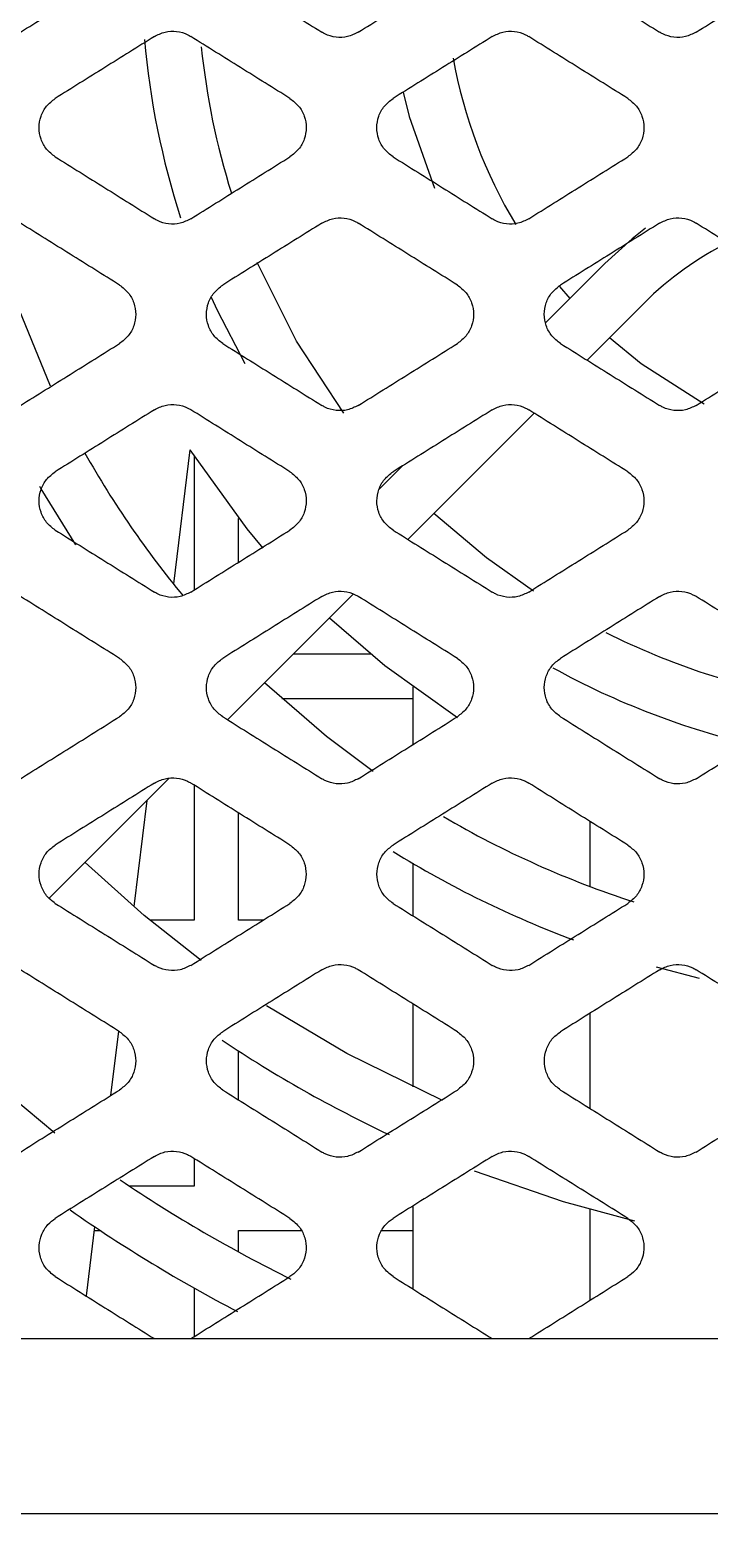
# Model space of a CAD drawing. Header units: millimetres. Extents: x 11355 to 11505, y 8083 to 8171.
# Drawn here: x 11368.663 to 11369.466, y 8087.563 to 8089.317 of the extents above; entities that cross this region are included whole.
import ezdxf

# ---------------------------------------------------------------- set-up
doc = ezdxf.new("R2010")
doc.units = ezdxf.units.MM
doc.layers.add('UPS', color=7, linetype='Continuous')

# ---------------------------------------------------------------- blocks, each defined once
blk = doc.blocks.new('UPS - 2.2kVA (APC SRT2200RMXLI-NC)')
at = {"linetype": 'Continuous'}
for p, q in [((2324.5437, 1374.7119), (2324.4739, 1374.6421)), ((2324.5026, 1374.6708), (2324.4905, 1374.6848)), ((2324.5229, 1374.5977), (2324.5903, 1374.6652)), ((2324.3109, 1374.3858), (2324.4602, 1374.535)), ((2324.0531, 1374.4917), (2324.0337, 1374.3332)), ((2324.0582, 1374.4838), (2324.0582, 1374.3261)), ((2324.3047, 1374.4729), (2324.2765, 1374.4447)), ((2324.1106, 1374.3588), (2324.1106, 1374.4107)), ((2324.0977, 1374.1725), (2324.2463, 1374.3211)), ((2324.267, 1374.25), (2324.1751, 1374.25)), ((2324.1618, 1374.1976), (2324.3166, 1374.1976)), ((2324.3166, 1374.2114), (2324.3166, 1374.1432)), ((2323.8869, 1373.9618), (2324.0283, 1374.1032)), ((2324.0582, 1374.0952), (2324.0582, 1373.9357)), ((2324.0022, 1374.0771), (2323.9869, 1373.9518)), ((2324.1106, 1373.9357), (2324.1106, 1374.0625)), ((2324.5261, 1374.0525), (2324.5261, 1373.9756)), ((2324.3166, 1374.0029), (2324.3166, 1373.941)), ((2324.0582, 1373.9357), (2324.0059, 1373.9357)), ((2324.1397, 1373.9357), (2324.1106, 1373.9357)), ((2324.6044, 1373.8804), (2324.6553, 1373.8672)), ((2324.3166, 1373.8369), (2324.3166, 1373.7385)), ((2324.5261, 1373.8256), (2324.5261, 1373.7132)), ((2323.9688, 1373.8046), (2323.9594, 1373.7283)), ((2324.1106, 1373.7232), (2324.1106, 1373.781)), ((2324.0582, 1373.6539), (2324.0582, 1373.6214)), ((2324.0582, 1373.6214), (2323.9815, 1373.6214)), ((2324.3166, 1373.5977), (2324.3166, 1373.4998)), ((2324.5261, 1373.5939), (2324.5261, 1373.4863)), ((2323.9404, 1373.5733), (2323.9303, 1373.4915)), ((2323.9399, 1373.569), (2323.9468, 1373.569)), ((2324.1106, 1373.569), (2324.1846, 1373.569)), ((2324.1106, 1373.5435), (2324.1106, 1373.569)), ((2324.2804, 1373.569), (2324.3166, 1373.569)), ((2324.0582, 1373.5007), (2324.0582, 1373.4435)), ((2314.4138, 1373.4411), (2327.7323, 1373.4411)), ((2314.2272, 1373.2344), (2331.6738, 1373.2344))]:
    blk.add_line(p, q, dxfattribs=at)
at = {"linetype": 'Continuous', "flags": 128}
for points in [[(2324.3052, 1374.9147), (2324.3125, 1374.8857), (2324.3422, 1374.801)], [(2323.8882, 1374.5668), (2323.8441, 1374.675), (2323.8171, 1374.7631)], [(2324.5919, 1374.7536), (2324.5761, 1374.7412), (2324.5437, 1374.7119)], [(2324.235, 1374.5352), (2324.179, 1374.6202), (2324.1325, 1374.7131)], [(2324.0784, 1374.6723), (2324.0855, 1374.6569), (2324.1182, 1374.5937)], [(2324.6611, 1374.5458), (2324.5869, 1374.5932), (2324.5492, 1374.6241)], [(2324.0531, 1374.4917), (2324.1204, 1374.3984), (2324.1393, 1374.3756)], [(2323.8752, 1374.4488), (2323.8769, 1374.4458), (2323.918, 1374.3796)], [(2324.4593, 1374.3247), (2324.4037, 1374.364), (2324.3416, 1374.4165)], [(2324.2182, 1374.293), (2324.2835, 1374.2366), (2324.3695, 1374.1751)], [(2324.27, 1374.1113), (2324.2145, 1374.153), (2324.1415, 1374.2163)], [(2324.0665, 1373.8881), (2323.9992, 1373.9413), (2323.9292, 1374.004)], [(2324.3517, 1373.7227), (2324.2388, 1373.7779), (2324.1436, 1373.8346)], [(2323.8934, 1373.684), (2323.7742, 1373.7832), (2323.7402, 1373.8151)], [(2324.3891, 1373.6393), (2324.4943, 1373.6031), (2324.5789, 1373.5801)]]:
    blk.add_lwpolyline(points, dxfattribs=at)
at = {"linetype": 'Continuous'}
for centre, radius, start, end in [((2324.9353, 1375.0568), 0.9392, 184.8939, 198.0249), ((2324.9353, 1375.0568), 0.8732, 185.8287, 197.4307), ((2324.9353, 1375.0568), 0.5799, 190.1377, 211.0245), ((2324.8586, 1374.3969), 0.3795, 116.2821, 135), ((2324.9353, 1375.0568), 1.1561, 209.486, 219.6509), ((2324.9353, 1375.0568), 0.8732, 243.4558, 260.1403), ((2324.9353, 1375.0568), 0.9392, 241.1528, 256.8552), ((2324.9353, 1375.0568), 1.1561, 239.7486, 252.0017), ((2324.9353, 1375.0568), 1.2221, 238.312, 249.4744), ((2324.9353, 1375.0568), 1.5191, 236.2424, 244.8049), ((2324.9353, 1375.0568), 1.7234, 235.9603, 243.7315), ((2324.9353, 1375.0568), 1.7862, 235.0273, 242.4641)]:
    blk.add_arc(centre, radius, start, end, dxfattribs=at)
for points, knots in [([(2323.8528, 1374.9855), (2323.8625, 1374.9916), (2323.8821, 1375.0038), (2323.9211, 1375.0282), (2323.9504, 1375.0465), (2323.97, 1375.0587)], [0, 0, 0, 0, 0.250007, 0.500014, 1, 1, 1, 1]), ([(2324.0919, 1375.0587), (2324.1016, 1375.0526), (2324.1212, 1375.0404), (2324.1602, 1375.016), (2324.1895, 1374.9977), (2324.2091, 1374.9855)], [0, 0, 0, 0, 0.250007, 0.500014, 1, 1, 1, 1]), ([(2324.2522, 1374.9855), (2324.262, 1374.9916), (2324.2815, 1375.0038), (2324.3206, 1375.0282), (2324.3499, 1375.0465), (2324.3694, 1375.0587)], [0, 0, 0, 0, 0.250007, 0.500014, 1, 1, 1, 1]), ([(2324.4913, 1375.0587), (2324.5011, 1375.0526), (2324.5206, 1375.0404), (2324.5597, 1375.016), (2324.589, 1374.9977), (2324.6085, 1374.9855)], [0, 0, 0, 0, 0.250007, 0.5000141, 1, 1, 1, 1]), ([(2324.6517, 1374.9855), (2324.6615, 1374.9916), (2324.681, 1375.0038), (2324.7201, 1375.0282), (2324.7494, 1375.0465), (2324.7689, 1375.0587)], [0, 0, 0, 0, 0.250007, 0.500014, 1, 1, 1, 1]), ([(2324.0111, 1374.9803), (2324.0152, 1374.9824), (2324.0235, 1374.9865), (2324.0375, 1374.987), (2324.0479, 1374.9841), (2324.053, 1374.9811), (2324.0542, 1374.9803)], [0, 0, 0, 0, 0.302278, 0.604509, 0.906999, 1, 1, 1, 1]), ([(2324.2522, 1374.9855), (2324.2481, 1374.9834), (2324.2398, 1374.9794), (2324.2258, 1374.9789), (2324.2155, 1374.9818), (2324.2103, 1374.9848), (2324.2091, 1374.9855)], [0, 0, 0, 0, 0.302278, 0.604509, 0.906999, 1, 1, 1, 1]), ([(2324.4106, 1374.9803), (2324.4147, 1374.9824), (2324.4229, 1374.9865), (2324.437, 1374.987), (2324.4473, 1374.9841), (2324.4525, 1374.9811), (2324.4537, 1374.9803)], [0, 0, 0, 0, 0.302278, 0.604509, 0.906999, 1, 1, 1, 1]), ([(2324.6517, 1374.9855), (2324.6476, 1374.9834), (2324.6393, 1374.9794), (2324.6253, 1374.9789), (2324.6149, 1374.9818), (2324.6098, 1374.9848), (2324.6085, 1374.9855)], [0, 0, 0, 0, 0.302278, 0.604509, 0.906999, 1, 1, 1, 1]), ([(2324.0111, 1374.9803), (2324.0013, 1374.9742), (2323.9818, 1374.962), (2323.9427, 1374.9376), (2323.9134, 1374.9193), (2323.8939, 1374.9071)], [0, 0, 0, 0, 0.250007, 0.500014, 1, 1, 1, 1]), ([(2324.1714, 1374.9071), (2324.1617, 1374.9132), (2324.1421, 1374.9254), (2324.1031, 1374.9498), (2324.0738, 1374.9681), (2324.0542, 1374.9803)], [0, 0, 0, 0, 0.250007, 0.500014, 1, 1, 1, 1]), ([(2324.4106, 1374.9803), (2324.4008, 1374.9742), (2324.3813, 1374.962), (2324.3422, 1374.9376), (2324.3129, 1374.9193), (2324.2934, 1374.9071)], [0, 0, 0, 0, 0.250007, 0.500014, 1, 1, 1, 1]), ([(2324.5709, 1374.9071), (2324.5611, 1374.9132), (2324.5416, 1374.9254), (2324.5025, 1374.9498), (2324.4732, 1374.9681), (2324.4537, 1374.9803)], [0, 0, 0, 0, 0.250007, 0.500014, 1, 1, 1, 1]), ([(2323.8939, 1374.8381), (2323.8903, 1374.8409), (2323.883, 1374.8465), (2323.8764, 1374.8589), (2323.874, 1374.8726), (2323.8764, 1374.8863), (2323.883, 1374.8987), (2323.8903, 1374.9043), (2323.8939, 1374.9071)], [0, 0, 0, 0, 0.166756, 0.333498, 0.500568, 0.667011, 0.833425, 1, 1, 1, 1]), ([(2324.1714, 1374.9071), (2324.1751, 1374.9043), (2324.1824, 1374.8987), (2324.189, 1374.8863), (2324.1914, 1374.8726), (2324.189, 1374.8589), (2324.1824, 1374.8465), (2324.1751, 1374.8409), (2324.1714, 1374.8381)], [0, 0, 0, 0, 0.166752, 0.33349, 0.500555, 0.666994, 0.833411, 1, 1, 1, 1]), ([(2324.2934, 1374.8381), (2324.2897, 1374.8409), (2324.2824, 1374.8465), (2324.2758, 1374.8589), (2324.2734, 1374.8726), (2324.2758, 1374.8863), (2324.2824, 1374.8987), (2324.2897, 1374.9043), (2324.2934, 1374.9071)], [0, 0, 0, 0, 0.166756, 0.333498, 0.500568, 0.667011, 0.833425, 1, 1, 1, 1]), ([(2324.5709, 1374.9071), (2324.5745, 1374.9043), (2324.5818, 1374.8987), (2324.5884, 1374.8863), (2324.5908, 1374.8726), (2324.5884, 1374.8589), (2324.5818, 1374.8465), (2324.5745, 1374.8409), (2324.5709, 1374.8381)], [0, 0, 0, 0, 0.166752, 0.33349, 0.500555, 0.666994, 0.833411, 1, 1, 1, 1]), ([(2323.8939, 1374.8381), (2323.9037, 1374.832), (2323.9232, 1374.8198), (2323.9623, 1374.7954), (2323.9916, 1374.7771), (2324.0111, 1374.7648)], [0, 0, 0, 0, 0.250012, 0.500023, 1, 1, 1, 1]), ([(2324.0542, 1374.7648), (2324.064, 1374.771), (2324.0835, 1374.7832), (2324.1226, 1374.8076), (2324.1519, 1374.8259), (2324.1714, 1374.8381)], [0, 0, 0, 0, 0.250012, 0.500023, 1, 1, 1, 1]), ([(2324.2934, 1374.8381), (2324.3031, 1374.832), (2324.3227, 1374.8198), (2324.3617, 1374.7954), (2324.391, 1374.7771), (2324.4106, 1374.7648)], [0, 0, 0, 0, 0.250012, 0.500023, 1, 1, 1, 1]), ([(2324.4537, 1374.7648), (2324.4635, 1374.771), (2324.483, 1374.7832), (2324.5221, 1374.8076), (2324.5514, 1374.8259), (2324.5709, 1374.8381)], [0, 0, 0, 0, 0.250012, 0.500023, 1, 1, 1, 1]), ([(2323.97, 1374.6865), (2323.9602, 1374.6926), (2323.9407, 1374.7048), (2323.9016, 1374.7292), (2323.8723, 1374.7475), (2323.8528, 1374.7597)], [0, 0, 0, 0, 0.250012, 0.500024, 1, 1, 1, 1]), ([(2324.0542, 1374.7648), (2324.0501, 1374.7628), (2324.0419, 1374.7587), (2324.0278, 1374.7582), (2324.0175, 1374.7611), (2324.0123, 1374.7641), (2324.0111, 1374.7648)], [0, 0, 0, 0, 0.30226, 0.604473, 0.906935, 1, 1, 1, 1]), ([(2324.2091, 1374.7597), (2324.1993, 1374.7536), (2324.1798, 1374.7414), (2324.1407, 1374.717), (2324.1114, 1374.6987), (2324.0919, 1374.6865)], [0, 0, 0, 0, 0.250012, 0.500024, 1, 1, 1, 1]), ([(2324.2091, 1374.7597), (2324.2132, 1374.7617), (2324.2215, 1374.7658), (2324.2355, 1374.7663), (2324.2458, 1374.7634), (2324.251, 1374.7604), (2324.2522, 1374.7597)], [0, 0, 0, 0, 0.30225, 0.604453, 0.906909, 1, 1, 1, 1]), ([(2324.3694, 1374.6865), (2324.3597, 1374.6926), (2324.3401, 1374.7048), (2324.3011, 1374.7292), (2324.2718, 1374.7475), (2324.2522, 1374.7597)], [0, 0, 0, 0, 0.250012, 0.500024, 1, 1, 1, 1]), ([(2324.4537, 1374.7648), (2324.4496, 1374.7628), (2324.4413, 1374.7587), (2324.4273, 1374.7582), (2324.4169, 1374.7611), (2324.4118, 1374.7641), (2324.4106, 1374.7648)], [0, 0, 0, 0, 0.30226, 0.604473, 0.906935, 1, 1, 1, 1]), ([(2324.6085, 1374.7597), (2324.5988, 1374.7536), (2324.5792, 1374.7414), (2324.5402, 1374.717), (2324.5109, 1374.6987), (2324.4913, 1374.6865)], [0, 0, 0, 0, 0.250012, 0.500024, 1, 1, 1, 1]), ([(2324.6085, 1374.7597), (2324.6127, 1374.7617), (2324.6209, 1374.7658), (2324.635, 1374.7663), (2324.6453, 1374.7634), (2324.6505, 1374.7604), (2324.6517, 1374.7597)], [0, 0, 0, 0, 0.30225, 0.604453, 0.906909, 1, 1, 1, 1]), ([(2324.7689, 1374.6865), (2324.7591, 1374.6926), (2324.7396, 1374.7048), (2324.7005, 1374.7292), (2324.6712, 1374.7475), (2324.6517, 1374.7597)], [0, 0, 0, 0, 0.250012, 0.500024, 1, 1, 1, 1]), ([(2323.97, 1374.6865), (2323.9736, 1374.6836), (2323.9809, 1374.678), (2323.9875, 1374.6656), (2323.9899, 1374.6519), (2323.9875, 1374.6382), (2323.9809, 1374.6259), (2323.9736, 1374.6203), (2323.97, 1374.6174)], [0, 0, 0, 0, 0.166759, 0.333504, 0.500579, 0.667052, 0.833509, 1, 1, 1, 1]), ([(2324.0919, 1374.6174), (2324.0882, 1374.6203), (2324.0809, 1374.6259), (2324.0743, 1374.6383), (2324.072, 1374.652), (2324.0744, 1374.6657), (2324.081, 1374.678), (2324.0882, 1374.6837), (2324.0919, 1374.6865)], [0, 0, 0, 0, 0.166771, 0.333527, 0.50062, 0.667102, 0.833551, 1, 1, 1, 1]), ([(2324.3694, 1374.6865), (2324.3731, 1374.6836), (2324.3804, 1374.678), (2324.387, 1374.6656), (2324.3893, 1374.6519), (2324.3869, 1374.6382), (2324.3803, 1374.6259), (2324.3731, 1374.6203), (2324.3694, 1374.6174)], [0, 0, 0, 0, 0.166759, 0.333504, 0.500579, 0.667052, 0.833509, 1, 1, 1, 1]), ([(2324.4913, 1374.6174), (2324.4877, 1374.6203), (2324.4804, 1374.6259), (2324.4738, 1374.6383), (2324.4714, 1374.652), (2324.4738, 1374.6657), (2324.4804, 1374.678), (2324.4877, 1374.6837), (2324.4913, 1374.6865)], [0, 0, 0, 0, 0.166771, 0.333527, 0.50062, 0.667102, 0.833551, 1, 1, 1, 1]), ([(2323.8527, 1374.5442), (2323.8625, 1374.5503), (2323.8821, 1374.5625), (2323.9211, 1374.5869), (2323.9504, 1374.6052), (2323.97, 1374.6174)], [0, 0, 0, 0, 0.250018, 0.500036, 1, 1, 1, 1]), ([(2324.0919, 1374.6174), (2324.1016, 1374.6113), (2324.1212, 1374.5991), (2324.1603, 1374.5747), (2324.1895, 1374.5564), (2324.2091, 1374.5442)], [0, 0, 0, 0, 0.250018, 0.500036, 1, 1, 1, 1]), ([(2324.2522, 1374.5442), (2324.262, 1374.5503), (2324.2815, 1374.5625), (2324.3206, 1374.5869), (2324.3499, 1374.6052), (2324.3694, 1374.6174)], [0, 0, 0, 0, 0.2500181, 0.5000362, 1, 1, 1, 1]), ([(2324.4913, 1374.6174), (2324.5011, 1374.6113), (2324.5207, 1374.5991), (2324.5597, 1374.5747), (2324.589, 1374.5564), (2324.6085, 1374.5442)], [0, 0, 0, 0, 0.250018, 0.500036, 1, 1, 1, 1]), ([(2324.6517, 1374.5442), (2324.6615, 1374.5503), (2324.681, 1374.5625), (2324.7201, 1374.5869), (2324.7494, 1374.6052), (2324.7689, 1374.6174)], [0, 0, 0, 0, 0.2500181, 0.5000362, 1, 1, 1, 1]), ([(2324.0111, 1374.5391), (2324.0152, 1374.5411), (2324.0235, 1374.5452), (2324.0375, 1374.5457), (2324.0479, 1374.5428), (2324.053, 1374.5398), (2324.0542, 1374.5391)], [0, 0, 0, 0, 0.302168, 0.604292, 0.906654, 1, 1, 1, 1]), ([(2324.4106, 1374.5391), (2324.4147, 1374.5411), (2324.4229, 1374.5452), (2324.437, 1374.5457), (2324.4473, 1374.5428), (2324.4525, 1374.5398), (2324.4537, 1374.5391)], [0, 0, 0, 0, 0.302168, 0.604292, 0.906654, 1, 1, 1, 1]), ([(2324.0111, 1374.5391), (2324.0013, 1374.5329), (2323.9818, 1374.5207), (2323.9427, 1374.4963), (2323.9134, 1374.478), (2323.8939, 1374.4658)], [0, 0, 0, 0, 0.250017, 0.500035, 1, 1, 1, 1]), ([(2324.1714, 1374.4658), (2324.1617, 1374.4719), (2324.1421, 1374.4841), (2324.1031, 1374.5085), (2324.0738, 1374.5268), (2324.0542, 1374.5391)], [0, 0, 0, 0, 0.2500175, 0.5000349, 1, 1, 1, 1]), ([(2324.2522, 1374.5442), (2324.2481, 1374.5422), (2324.2398, 1374.5381), (2324.2258, 1374.5376), (2324.2155, 1374.5405), (2324.2103, 1374.5435), (2324.2091, 1374.5442)], [0, 0, 0, 0, 0.3021915, 0.6043381, 0.9067109, 1, 1, 1, 1]), ([(2324.4106, 1374.5391), (2324.4008, 1374.5329), (2324.3813, 1374.5207), (2324.3422, 1374.4963), (2324.3129, 1374.478), (2324.2934, 1374.4658)], [0, 0, 0, 0, 0.250017, 0.500035, 1, 1, 1, 1]), ([(2324.5709, 1374.4658), (2324.5611, 1374.4719), (2324.5416, 1374.4841), (2324.5025, 1374.5085), (2324.4732, 1374.5268), (2324.4537, 1374.5391)], [0, 0, 0, 0, 0.250017, 0.500035, 1, 1, 1, 1]), ([(2324.6517, 1374.5442), (2324.6476, 1374.5422), (2324.6393, 1374.5381), (2324.6253, 1374.5376), (2324.6149, 1374.5405), (2324.6098, 1374.5435), (2324.6085, 1374.5442)], [0, 0, 0, 0, 0.302191, 0.604338, 0.906711, 1, 1, 1, 1]), ([(2323.8939, 1374.3968), (2323.8903, 1374.3996), (2323.883, 1374.4052), (2323.8764, 1374.4177), (2323.874, 1374.4313), (2323.8764, 1374.445), (2323.883, 1374.4574), (2323.8903, 1374.463), (2323.8939, 1374.4658)], [0, 0, 0, 0, 0.166798, 0.333579, 0.500711, 0.66727, 0.83379, 1, 1, 1, 1]), ([(2324.1714, 1374.4658), (2324.1751, 1374.463), (2324.1824, 1374.4574), (2324.189, 1374.445), (2324.1914, 1374.4313), (2324.189, 1374.4176), (2324.1823, 1374.4052), (2324.1751, 1374.3996), (2324.1714, 1374.3968)], [0, 0, 0, 0, 0.166779, 0.33354, 0.500644, 0.667187, 0.83372, 1, 1, 1, 1]), ([(2324.2934, 1374.3968), (2324.2897, 1374.3996), (2324.2824, 1374.4052), (2324.2758, 1374.4177), (2324.2734, 1374.4313), (2324.2759, 1374.445), (2324.2825, 1374.4574), (2324.2897, 1374.463), (2324.2934, 1374.4658)], [0, 0, 0, 0, 0.166798, 0.333579, 0.500711, 0.66727, 0.83379, 1, 1, 1, 1]), ([(2324.5709, 1374.4658), (2324.5745, 1374.463), (2324.5818, 1374.4574), (2324.5884, 1374.445), (2324.5908, 1374.4313), (2324.5884, 1374.4176), (2324.5818, 1374.4052), (2324.5745, 1374.3996), (2324.5709, 1374.3968)], [0, 0, 0, 0, 0.166779, 0.33354, 0.500644, 0.667187, 0.83372, 1, 1, 1, 1]), ([(2323.8939, 1374.3968), (2323.9037, 1374.3907), (2323.9232, 1374.3785), (2323.9623, 1374.3541), (2323.9916, 1374.3358), (2324.0111, 1374.3236)], [0, 0, 0, 0, 0.250025, 0.50005, 1, 1, 1, 1]), ([(2324.0542, 1374.3236), (2324.064, 1374.3297), (2324.0835, 1374.3419), (2324.1226, 1374.3663), (2324.1519, 1374.3846), (2324.1714, 1374.3968)], [0, 0, 0, 0, 0.250025, 0.50005, 1, 1, 1, 1]), ([(2324.2934, 1374.3968), (2324.3031, 1374.3907), (2324.3227, 1374.3785), (2324.3617, 1374.3541), (2324.391, 1374.3358), (2324.4106, 1374.3236)], [0, 0, 0, 0, 0.2500248, 0.5000497, 1, 1, 1, 1]), ([(2324.4537, 1374.3236), (2324.4635, 1374.3297), (2324.483, 1374.3419), (2324.5221, 1374.3663), (2324.5514, 1374.3846), (2324.5709, 1374.3968)], [0, 0, 0, 0, 0.250025, 0.50005, 1, 1, 1, 1]), ([(2323.9699, 1374.2452), (2323.9602, 1374.2513), (2323.9406, 1374.2635), (2323.9016, 1374.2879), (2323.8723, 1374.3062), (2323.8527, 1374.3184)], [0, 0, 0, 0, 0.2500231, 0.5000461, 1, 1, 1, 1]), ([(2324.0542, 1374.3236), (2324.0501, 1374.3215), (2324.0419, 1374.3174), (2324.0278, 1374.3169), (2324.0175, 1374.3198), (2324.0123, 1374.3229), (2324.0111, 1374.3236)], [0, 0, 0, 0, 0.302062, 0.604081, 0.906304, 1, 1, 1, 1]), ([(2324.2091, 1374.3184), (2324.1993, 1374.3123), (2324.1798, 1374.3001), (2324.1407, 1374.2757), (2324.1114, 1374.2574), (2324.0919, 1374.2452)], [0, 0, 0, 0, 0.250023, 0.500046, 1, 1, 1, 1]), ([(2324.2091, 1374.3184), (2324.2132, 1374.3204), (2324.2215, 1374.3245), (2324.2355, 1374.325), (2324.2458, 1374.3221), (2324.251, 1374.3191), (2324.2522, 1374.3184)], [0, 0, 0, 0, 0.302018, 0.603993, 0.906199, 1, 1, 1, 1]), ([(2324.3694, 1374.2452), (2324.3596, 1374.2513), (2324.3401, 1374.2635), (2324.301, 1374.2879), (2324.2717, 1374.3062), (2324.2522, 1374.3184)], [0, 0, 0, 0, 0.250023, 0.500046, 1, 1, 1, 1]), ([(2324.4537, 1374.3236), (2324.4496, 1374.3215), (2324.4413, 1374.3174), (2324.4273, 1374.3169), (2324.417, 1374.3198), (2324.4118, 1374.3229), (2324.4106, 1374.3236)], [0, 0, 0, 0, 0.302062, 0.604081, 0.906304, 1, 1, 1, 1]), ([(2324.6086, 1374.3184), (2324.5988, 1374.3123), (2324.5792, 1374.3001), (2324.5402, 1374.2757), (2324.5109, 1374.2574), (2324.4914, 1374.2452)], [0, 0, 0, 0, 0.250023, 0.500046, 1, 1, 1, 1]), ([(2324.6086, 1374.3184), (2324.6127, 1374.3204), (2324.6209, 1374.3245), (2324.6349, 1374.325), (2324.6453, 1374.3221), (2324.6505, 1374.3191), (2324.6517, 1374.3184)], [0, 0, 0, 0, 0.302018, 0.603993, 0.906199, 1, 1, 1, 1]), ([(2324.7689, 1374.2452), (2324.7591, 1374.2513), (2324.7396, 1374.2635), (2324.7005, 1374.2879), (2324.6712, 1374.3062), (2324.6517, 1374.3184)], [0, 0, 0, 0, 0.250023, 0.500046, 1, 1, 1, 1]), ([(2323.9699, 1374.2452), (2323.9736, 1374.2423), (2323.9809, 1374.2367), (2323.9875, 1374.2243), (2323.9899, 1374.2106), (2323.9875, 1374.1969), (2323.9808, 1374.1846), (2323.9736, 1374.179), (2323.9699, 1374.1762)], [0, 0, 0, 0, 0.166784, 0.333548, 0.500696, 0.667346, 0.833994, 1, 1, 1, 1]), ([(2324.0919, 1374.1762), (2324.0882, 1374.179), (2324.081, 1374.1846), (2324.0743, 1374.197), (2324.072, 1374.2107), (2324.0744, 1374.2244), (2324.081, 1374.2368), (2324.0883, 1374.2424), (2324.0919, 1374.2452)], [0, 0, 0, 0, 0.166811, 0.333603, 0.50079, 0.667462, 0.83409, 1, 1, 1, 1]), ([(2324.3694, 1374.2452), (2324.3731, 1374.2423), (2324.3803, 1374.2367), (2324.387, 1374.2243), (2324.3893, 1374.2106), (2324.3869, 1374.1969), (2324.3803, 1374.1846), (2324.373, 1374.179), (2324.3694, 1374.1762)], [0, 0, 0, 0, 0.166784, 0.333548, 0.500696, 0.667346, 0.833994, 1, 1, 1, 1]), ([(2324.4914, 1374.1762), (2324.4877, 1374.179), (2324.4804, 1374.1846), (2324.4738, 1374.197), (2324.4714, 1374.2107), (2324.4738, 1374.2244), (2324.4805, 1374.2368), (2324.4877, 1374.2424), (2324.4914, 1374.2452)], [0, 0, 0, 0, 0.166811, 0.333603, 0.50079, 0.667462, 0.83409, 1, 1, 1, 1]), ([(2323.8527, 1374.1029), (2323.8625, 1374.109), (2323.882, 1374.1212), (2323.9211, 1374.1456), (2323.9504, 1374.164), (2323.9699, 1374.1762)], [0, 0, 0, 0, 0.250032, 0.500063, 1, 1, 1, 1]), ([(2324.0919, 1374.1762), (2324.1017, 1374.1701), (2324.1212, 1374.1579), (2324.1603, 1374.1334), (2324.1896, 1374.1151), (2324.2091, 1374.1029)], [0, 0, 0, 0, 0.2500317, 0.5000634, 1, 1, 1, 1]), ([(2324.2522, 1374.1029), (2324.262, 1374.109), (2324.2815, 1374.1212), (2324.3206, 1374.1456), (2324.3499, 1374.164), (2324.3694, 1374.1762)], [0, 0, 0, 0, 0.250032, 0.500063, 1, 1, 1, 1]), ([(2324.4914, 1374.1762), (2324.5011, 1374.1701), (2324.5207, 1374.1579), (2324.5597, 1374.1334), (2324.589, 1374.1151), (2324.6086, 1374.1029)], [0, 0, 0, 0, 0.250032, 0.500063, 1, 1, 1, 1]), ([(2324.6517, 1374.1029), (2324.6614, 1374.109), (2324.681, 1374.1212), (2324.72, 1374.1456), (2324.7493, 1374.164), (2324.7689, 1374.1762)], [0, 0, 0, 0, 0.250032, 0.500063, 1, 1, 1, 1]), ([(2324.0111, 1374.0978), (2324.0013, 1374.0916), (2323.9818, 1374.0794), (2323.9427, 1374.055), (2323.9134, 1374.0367), (2323.8939, 1374.0245)], [0, 0, 0, 0, 0.2500288, 0.5000577, 1, 1, 1, 1]), ([(2324.0111, 1374.0978), (2324.0152, 1374.0998), (2324.0235, 1374.1039), (2324.0375, 1374.1044), (2324.0478, 1374.1015), (2324.053, 1374.0985), (2324.0542, 1374.0978)], [0, 0, 0, 0, 0.301781, 0.603523, 0.905512, 1, 1, 1, 1]), ([(2324.1714, 1374.0245), (2324.1617, 1374.0306), (2324.1421, 1374.0428), (2324.1031, 1374.0672), (2324.0738, 1374.0855), (2324.0542, 1374.0978)], [0, 0, 0, 0, 0.2500288, 0.5000577, 1, 1, 1, 1]), ([(2324.2522, 1374.1029), (2324.2481, 1374.1009), (2324.2399, 1374.0968), (2324.2258, 1374.0963), (2324.2155, 1374.0992), (2324.2103, 1374.1022), (2324.2091, 1374.1029)], [0, 0, 0, 0, 0.301855, 0.603671, 0.905682, 1, 1, 1, 1]), ([(2324.4106, 1374.0978), (2324.4008, 1374.0916), (2324.3813, 1374.0794), (2324.3422, 1374.055), (2324.3129, 1374.0367), (2324.2934, 1374.0245)], [0, 0, 0, 0, 0.250029, 0.500058, 1, 1, 1, 1]), ([(2324.4106, 1374.0978), (2324.4147, 1374.0998), (2324.4229, 1374.1039), (2324.4369, 1374.1044), (2324.4473, 1374.1015), (2324.4525, 1374.0985), (2324.4537, 1374.0978)], [0, 0, 0, 0, 0.301781, 0.603523, 0.905512, 1, 1, 1, 1]), ([(2324.5709, 1374.0245), (2324.5611, 1374.0306), (2324.5416, 1374.0428), (2324.5025, 1374.0672), (2324.4732, 1374.0855), (2324.4537, 1374.0978)], [0, 0, 0, 0, 0.2500288, 0.5000577, 1, 1, 1, 1]), ([(2324.6517, 1374.1029), (2324.6476, 1374.1009), (2324.6393, 1374.0968), (2324.6253, 1374.0963), (2324.615, 1374.0992), (2324.6098, 1374.1022), (2324.6086, 1374.1029)], [0, 0, 0, 0, 0.301855, 0.603671, 0.905682, 1, 1, 1, 1]), ([(2323.8939, 1373.9555), (2323.8903, 1373.9583), (2323.883, 1373.964), (2323.8764, 1373.9764), (2323.874, 1373.9901), (2323.8764, 1374.0038), (2323.883, 1374.0161), (2323.8903, 1374.0217), (2323.8939, 1374.0245)], [0, 0, 0, 0, 0.166786, 0.333549, 0.500809, 0.667629, 0.834405, 1, 1, 1, 1]), ([(2324.1714, 1374.0245), (2324.1751, 1374.0217), (2324.1824, 1374.0161), (2324.189, 1374.0037), (2324.1913, 1373.99), (2324.1889, 1373.9763), (2324.1823, 1373.9639), (2324.175, 1373.9583), (2324.1714, 1373.9555)], [0, 0, 0, 0, 0.166752, 0.333481, 0.500689, 0.667481, 0.834281, 1, 1, 1, 1]), ([(2324.2934, 1373.9555), (2324.2897, 1373.9583), (2324.2824, 1373.964), (2324.2758, 1373.9764), (2324.2735, 1373.9901), (2324.2759, 1374.0038), (2324.2825, 1374.0161), (2324.2898, 1374.0217), (2324.2934, 1374.0245)], [0, 0, 0, 0, 0.166786, 0.333549, 0.500809, 0.667629, 0.834405, 1, 1, 1, 1]), ([(2324.5709, 1374.0245), (2324.5745, 1374.0217), (2324.5818, 1374.0161), (2324.5884, 1374.0037), (2324.5908, 1373.99), (2324.5884, 1373.9763), (2324.5818, 1373.9639), (2324.5745, 1373.9583), (2324.5709, 1373.9555)], [0, 0, 0, 0, 0.166752, 0.333481, 0.500689, 0.667481, 0.834281, 1, 1, 1, 1]), ([(2323.8939, 1373.9555), (2323.9037, 1373.9494), (2323.9232, 1373.9372), (2323.9623, 1373.9128), (2323.9916, 1373.8945), (2324.0111, 1373.8823)], [0, 0, 0, 0, 0.250039, 0.500078, 1, 1, 1, 1]), ([(2324.0542, 1373.8823), (2324.064, 1373.8884), (2324.0835, 1373.9006), (2324.1226, 1373.925), (2324.1519, 1373.9433), (2324.1714, 1373.9555)], [0, 0, 0, 0, 0.2500388, 0.5000776, 1, 1, 1, 1]), ([(2324.2934, 1373.9555), (2324.3031, 1373.9494), (2324.3227, 1373.9372), (2324.3618, 1373.9128), (2324.391, 1373.8945), (2324.4106, 1373.8823)], [0, 0, 0, 0, 0.2500388, 0.5000776, 1, 1, 1, 1]), ([(2324.4537, 1373.8823), (2324.4635, 1373.8884), (2324.483, 1373.9006), (2324.5221, 1373.925), (2324.5514, 1373.9433), (2324.5709, 1373.9555)], [0, 0, 0, 0, 0.2500388, 0.5000776, 1, 1, 1, 1]), ([(2324.0542, 1373.8823), (2324.0501, 1373.8802), (2324.0419, 1373.8762), (2324.0279, 1373.8757), (2324.0175, 1373.8786), (2324.0124, 1373.8816), (2324.0111, 1373.8823)], [0, 0, 0, 0, 0.301554, 0.603073, 0.904812, 1, 1, 1, 1]), ([(2324.2091, 1373.8771), (2324.2132, 1373.8791), (2324.2214, 1373.8832), (2324.2354, 1373.8837), (2324.2458, 1373.8808), (2324.251, 1373.8778), (2324.2522, 1373.8771)], [0, 0, 0, 0, 0.301444, 0.602853, 0.904565, 1, 1, 1, 1]), ([(2324.4537, 1373.8823), (2324.4496, 1373.8802), (2324.4414, 1373.8762), (2324.4273, 1373.8757), (2324.417, 1373.8786), (2324.4118, 1373.8816), (2324.4106, 1373.8823)], [0, 0, 0, 0, 0.301554, 0.603073, 0.904812, 1, 1, 1, 1]), ([(2324.6086, 1373.8771), (2324.6127, 1373.8791), (2324.6209, 1373.8832), (2324.6349, 1373.8837), (2324.6452, 1373.8808), (2324.6504, 1373.8778), (2324.6517, 1373.8771)], [0, 0, 0, 0, 0.301444, 0.602853, 0.904565, 1, 1, 1, 1]), ([(2323.9699, 1373.8038), (2323.9602, 1373.81), (2323.9406, 1373.8222), (2323.9016, 1373.8466), (2323.8723, 1373.8649), (2323.8527, 1373.8771)], [0, 0, 0, 0, 0.250035, 0.50007, 1, 1, 1, 1]), ([(2324.2091, 1373.8771), (2324.1993, 1373.871), (2324.1798, 1373.8588), (2324.1407, 1373.8344), (2324.1114, 1373.8161), (2324.0919, 1373.8038)], [0, 0, 0, 0, 0.250035, 0.50007, 1, 1, 1, 1]), ([(2324.3694, 1373.8038), (2324.3596, 1373.81), (2324.3401, 1373.8222), (2324.301, 1373.8466), (2324.2717, 1373.8649), (2324.2522, 1373.8771)], [0, 0, 0, 0, 0.250035, 0.50007, 1, 1, 1, 1]), ([(2324.6086, 1373.8771), (2324.5988, 1373.871), (2324.5793, 1373.8588), (2324.5402, 1373.8344), (2324.5109, 1373.8161), (2324.4914, 1373.8038)], [0, 0, 0, 0, 0.250035, 0.50007, 1, 1, 1, 1]), ([(2324.7689, 1373.8038), (2324.7591, 1373.81), (2324.7396, 1373.8222), (2324.7005, 1373.8466), (2324.6712, 1373.8649), (2324.6517, 1373.8771)], [0, 0, 0, 0, 0.250035, 0.50007, 1, 1, 1, 1]), ([(2323.9699, 1373.8038), (2323.9736, 1373.801), (2323.9809, 1373.7954), (2323.9875, 1373.783), (2323.9898, 1373.7693), (2323.9874, 1373.7556), (2323.9808, 1373.7433), (2323.9736, 1373.7377), (2323.9699, 1373.7349)], [0, 0, 0, 0, 0.166659, 0.333291, 0.500575, 0.667547, 0.834537, 1, 1, 1, 1]), ([(2324.0919, 1373.7349), (2324.0883, 1373.7377), (2324.081, 1373.7433), (2324.0744, 1373.7557), (2324.072, 1373.7694), (2324.0744, 1373.7831), (2324.081, 1373.7955), (2324.0883, 1373.8011), (2324.0919, 1373.8038)], [0, 0, 0, 0, 0.1667, 0.333372, 0.500719, 0.667725, 0.834686, 1, 1, 1, 1]), ([(2324.3694, 1373.8038), (2324.373, 1373.801), (2324.3803, 1373.7954), (2324.3869, 1373.783), (2324.3893, 1373.7693), (2324.3869, 1373.7556), (2324.3803, 1373.7433), (2324.373, 1373.7377), (2324.3694, 1373.7349)], [0, 0, 0, 0, 0.166659, 0.333291, 0.500575, 0.667547, 0.834537, 1, 1, 1, 1]), ([(2324.4914, 1373.7349), (2324.4877, 1373.7377), (2324.4804, 1373.7433), (2324.4738, 1373.7557), (2324.4715, 1373.7694), (2324.4739, 1373.7831), (2324.4805, 1373.7955), (2324.4877, 1373.8011), (2324.4914, 1373.8038)], [0, 0, 0, 0, 0.1667, 0.333372, 0.500719, 0.667725, 0.834686, 1, 1, 1, 1]), ([(2323.8527, 1373.6616), (2323.8625, 1373.6678), (2323.882, 1373.68), (2323.9211, 1373.7044), (2323.9504, 1373.7227), (2323.9699, 1373.7349)], [0, 0, 0, 0, 0.250046, 0.5000921, 1, 1, 1, 1]), ([(2324.0919, 1373.7349), (2324.1017, 1373.7288), (2324.1212, 1373.7166), (2324.1603, 1373.6922), (2324.1896, 1373.6739), (2324.2091, 1373.6616)], [0, 0, 0, 0, 0.250046, 0.500092, 1, 1, 1, 1]), ([(2324.2522, 1373.6616), (2324.262, 1373.6678), (2324.2815, 1373.68), (2324.3206, 1373.7044), (2324.3499, 1373.7227), (2324.3694, 1373.7349)], [0, 0, 0, 0, 0.250046, 0.500092, 1, 1, 1, 1]), ([(2324.4914, 1373.7349), (2324.5011, 1373.7288), (2324.5207, 1373.7166), (2324.5597, 1373.6922), (2324.589, 1373.6739), (2324.6086, 1373.6616)], [0, 0, 0, 0, 0.250046, 0.500092, 1, 1, 1, 1]), ([(2324.6517, 1373.6616), (2324.6614, 1373.6678), (2324.681, 1373.68), (2324.72, 1373.7044), (2324.7493, 1373.7227), (2324.7689, 1373.7349)], [0, 0, 0, 0, 0.250046, 0.500092, 1, 1, 1, 1]), ([(2324.0111, 1373.6564), (2324.0014, 1373.6503), (2323.9818, 1373.6381), (2323.9427, 1373.6137), (2323.9134, 1373.5954), (2323.8939, 1373.5832)], [0, 0, 0, 0, 0.250041, 0.500082, 1, 1, 1, 1]), ([(2324.0111, 1373.6564), (2324.0152, 1373.6585), (2324.0234, 1373.6626), (2324.0374, 1373.6631), (2324.0478, 1373.6602), (2324.053, 1373.6572), (2324.0542, 1373.6564)], [0, 0, 0, 0, 0.301008, 0.601985, 0.903357, 1, 1, 1, 1]), ([(2324.1714, 1373.5832), (2324.1616, 1373.5893), (2324.1421, 1373.6015), (2324.103, 1373.6259), (2324.0737, 1373.6442), (2324.0542, 1373.6564)], [0, 0, 0, 0, 0.250041, 0.500082, 1, 1, 1, 1]), ([(2324.2522, 1373.6616), (2324.2481, 1373.6596), (2324.2399, 1373.6555), (2324.2259, 1373.655), (2324.2155, 1373.6579), (2324.2104, 1373.6609), (2324.2091, 1373.6616)], [0, 0, 0, 0, 0.301151, 0.602272, 0.903677, 1, 1, 1, 1]), ([(2324.4106, 1373.6564), (2324.4008, 1373.6503), (2324.3813, 1373.6381), (2324.3422, 1373.6137), (2324.3129, 1373.5954), (2324.2934, 1373.5832)], [0, 0, 0, 0, 0.250041, 0.500082, 1, 1, 1, 1]), ([(2324.4106, 1373.6564), (2324.4147, 1373.6585), (2324.4229, 1373.6626), (2324.4369, 1373.6631), (2324.4472, 1373.6602), (2324.4524, 1373.6572), (2324.4537, 1373.6564)], [0, 0, 0, 0, 0.301008, 0.601985, 0.903357, 1, 1, 1, 1]), ([(2324.5709, 1373.5832), (2324.5611, 1373.5893), (2324.5416, 1373.6015), (2324.5025, 1373.6259), (2324.4732, 1373.6442), (2324.4537, 1373.6564)], [0, 0, 0, 0, 0.250041, 0.500082, 1, 1, 1, 1]), ([(2324.6517, 1373.6616), (2324.6476, 1373.6596), (2324.6393, 1373.6555), (2324.6254, 1373.655), (2324.615, 1373.6579), (2324.6098, 1373.6609), (2324.6086, 1373.6616)], [0, 0, 0, 0, 0.301151, 0.602272, 0.903677, 1, 1, 1, 1]), ([(2323.8939, 1373.5143), (2323.8897, 1373.5176), (2323.8819, 1373.5238), (2323.8757, 1373.5373), (2323.8741, 1373.5511), (2323.8773, 1373.5646), (2323.8842, 1373.5759), (2323.8909, 1373.5809), (2323.8939, 1373.5832)], [0, 0, 0, 0, 0.194122, 0.360655, 0.527955, 0.695413, 0.862673, 1, 1, 1, 1]), ([(2324.1714, 1373.5832), (2324.1756, 1373.5798), (2324.1834, 1373.5736), (2324.1896, 1373.5602), (2324.1913, 1373.5464), (2324.1881, 1373.5328), (2324.1812, 1373.5215), (2324.1744, 1373.5165), (2324.1714, 1373.5143)], [0, 0, 0, 0, 0.194124, 0.360612, 0.527843, 0.695274, 0.862576, 1, 1, 1, 1]), ([(2324.2934, 1373.5143), (2324.2892, 1373.5176), (2324.2814, 1373.5238), (2324.2752, 1373.5373), (2324.2735, 1373.5511), (2324.2767, 1373.5646), (2324.2836, 1373.5759), (2324.2904, 1373.5809), (2324.2934, 1373.5832)], [0, 0, 0, 0, 0.194122, 0.360655, 0.527955, 0.695413, 0.862673, 1, 1, 1, 1]), ([(2324.5709, 1373.5832), (2324.5751, 1373.5798), (2324.5829, 1373.5736), (2324.5891, 1373.5602), (2324.5907, 1373.5464), (2324.5875, 1373.5328), (2324.5806, 1373.5215), (2324.5739, 1373.5165), (2324.5709, 1373.5143)], [0, 0, 0, 0, 0.194124, 0.360612, 0.527843, 0.695274, 0.862576, 1, 1, 1, 1]), ([(2323.8939, 1373.5143), (2323.9037, 1373.5082), (2323.9232, 1373.4959), (2323.9623, 1373.4715), (2323.9916, 1373.4532), (2324.0111, 1373.441)], [0, 0, 0, 0, 0.250054, 0.500107, 1, 1, 1, 1]), ([(2324.0542, 1373.441), (2324.064, 1373.4471), (2324.0835, 1373.4593), (2324.1226, 1373.4837), (2324.1519, 1373.5021), (2324.1714, 1373.5143)], [0, 0, 0, 0, 0.250054, 0.500107, 1, 1, 1, 1]), ([(2324.2934, 1373.5143), (2324.3032, 1373.5082), (2324.3227, 1373.4959), (2324.3618, 1373.4715), (2324.3911, 1373.4532), (2324.4106, 1373.441)], [0, 0, 0, 0, 0.250054, 0.500107, 1, 1, 1, 1]), ([(2324.4537, 1373.441), (2324.4634, 1373.4471), (2324.483, 1373.4593), (2324.5221, 1373.4837), (2324.5514, 1373.5021), (2324.5709, 1373.5143)], [0, 0, 0, 0, 0.250054, 0.500107, 1, 1, 1, 1])]:
    blk.add_open_spline(points, degree=3, knots=knots, dxfattribs=at)

msp = doc.modelspace()

# ---------------------------------------------------------------- block references
at = {"layer": 'UPS'}
msp.add_blockref('UPS - 2.2kVA (APC SRT2200RMXLI-NC)', (9044.799, 6714.3289), dxfattribs=at)

doc.saveas('drawing.dxf')
